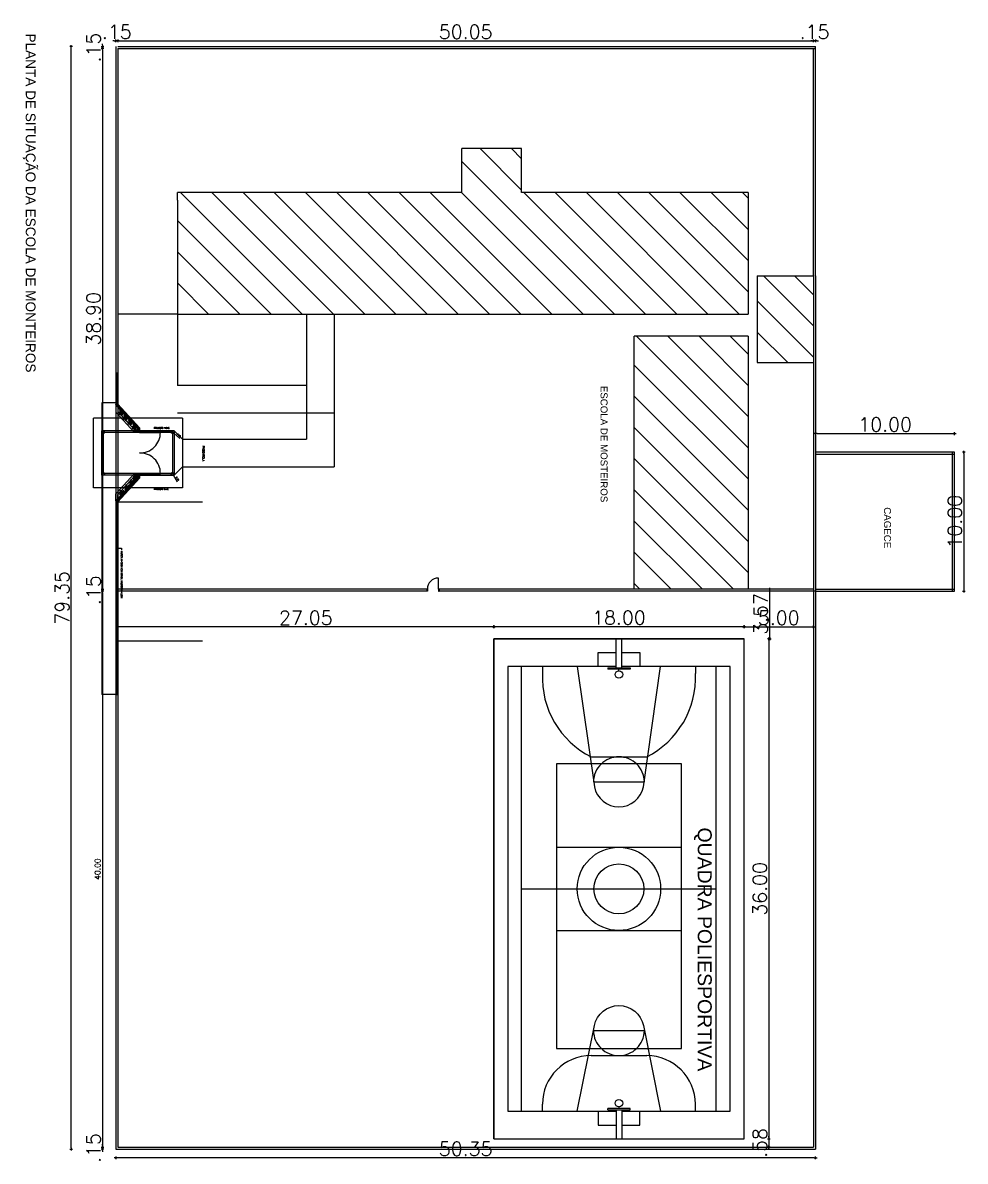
# Model space of a CAD drawing. Header units: millimetres. Extents: x -11 to 499, y 215 to 428.
# Drawn here: x -0.3 to 67.5, y 346.1 to 428 of the extents above; entities that cross this region are included whole.
import ezdxf
from ezdxf import colors
from ezdxf.entities.mleader import LeaderData, LeaderLine
from ezdxf.math import Vec2, Vec3

# ---------------------------------------------------------------- set-up
doc = ezdxf.new("R2010")
doc.units = ezdxf.units.MM
doc.linetypes.add('HIDDEN', pattern=[9.525, 6.35, -3.175])
doc.styles.add('J', font='romans.shx')
doc.styles.add('ROMANS', font='romans.shx')
doc.styles.add('Romans_Anot', font='romans.shx')
doc.styles.get("Standard").update_dxf_attribs({"font": 'arial.ttf'})
doc.dimstyles.new('DIM50$0', dxfattribs={"dimtxt": 0.15, "dimasz": 0.1, "dimexe": 0.01, "dimexo": 0.01, "dimgap": 0.15, "dimtad": 1, "dimtoh": 1, "dimzin": 4, "dimdsep": 46, "dimtxsty": 'J', "dimblk1": 'BOLA', "dimblk2": 'BOLA', "dimsah": 1, "dimcen": 0.15, "dimse1": 1, "dimse2": 1, "dimclrd": 8, "dimclre": 256, "dimclrt": 2, "dimadec": 0, "dimazin": 0, "dimtfac": 1, "dimtix": 1, "dimtmove": 1, "dimatfit": 3, "dimldrblk": 'BOLA', "dimfxl": 1, "dimtolj": 1, "dimtzin": 0, "dimlwd": -1, "dimarcsym": 0})
doc.dimstyles.new('Escala 1-50', dxfattribs={"dimscale": 0.5, "dimtxt": 0.2, "dimasz": 0.15, "dimexe": 0.1, "dimexo": 0.2, "dimgap": 0.15, "dimtad": 1, "dimzin": 4, "dimdsep": 46, "dimtxsty": 'Romans_Anot', "dimblk": 'OBLIQUE', "dimcen": 0.25, "dimclrd": 256, "dimclre": 256, "dimclrt": 2, "dimadec": 0, "dimazin": 0, "dimtfac": 1, "dimtix": 1, "dimtmove": 2, "dimatfit": 3, "dimfxl": 1, "dimlwd": -1, "dimlwe": -1, "dimarcsym": 0})

# ---------------------------------------------------------------- blocks, each defined once
blk = doc.blocks.new('BOLA')
for p, q in [((-1, 0), (1, 0)), ((0, -1), (0, 1))]:
    blk.add_line(p, q)
blk.add_circle((0, 0), 0.3)
blk = doc.blocks.new('*D60')
at = {"color": 8, "transparency": 16777216}
blk.add_line((53.38, 383.558), (53.38, 347.758), dxfattribs=at)
at = {"layer": 'Defpoints', "color": 0, "transparency": 16777216}
for p in [(51.589, 383.658), (51.589, 347.658), (53.38, 347.658)]:
    blk.add_point(p, dxfattribs=at)
at = {"color": 8, "transparency": 16777216, "xscale": 0.1, "yscale": 0.1, "zscale": 0.1}
for p, rotation in [((53.38, 383.658), 90), ((53.38, 347.658), 270)]:
    blk.add_blockref('BOLA', p, dxfattribs=dict(at, rotation=rotation))
at = {"color": 2, "transparency": 16777216, "insert": (52.73, 365.658), "char_height": 1, "attachment_point": 5, "rotation": 90, "style": 'J'}
blk.add_mtext('\\A1;36.00', dxfattribs=at)
blk = doc.blocks.new('*D61')
at = {"color": 8, "transparency": 16777216}
blk.add_line((51.489, 384.525), (33.689, 384.525), dxfattribs=at)
at = {"layer": 'Defpoints', "color": 0, "transparency": 16777216}
for p in [(33.589, 384.525), (33.589, 383.658), (51.589, 383.658)]:
    blk.add_point(p, dxfattribs=at)
at = {"color": 8, "transparency": 16777216, "xscale": 0.1, "yscale": 0.1, "zscale": 0.1, "rotation": 180}
blk.add_blockref('BOLA', (33.589, 384.525), dxfattribs=at)
at = {"color": 8, "transparency": 16777216, "xscale": 0.1, "yscale": 0.1, "zscale": 0.1}
blk.add_blockref('BOLA', (51.589, 384.525), dxfattribs=at)
at = {"color": 2, "transparency": 16777216, "insert": (42.589, 385.175), "char_height": 1, "attachment_point": 5, "style": 'J'}
blk.add_mtext('\\A1;18.00', dxfattribs=at)
blk = doc.blocks.new('*D62')
at = {"color": 8, "transparency": 16777216}
for p, q in [((53.38, 347.758), (53.38, 347.858)), ((53.38, 347.658), (53.38, 347.078)), ((53.38, 346.978), (53.38, 346.878))]:
    blk.add_line(p, q, dxfattribs=at)
at = {"layer": 'Defpoints', "color": 0, "transparency": 16777216}
for p in [(51.589, 347.658), (51.487, 347.078), (53.38, 347.078)]:
    blk.add_point(p, dxfattribs=at)
at = {"color": 8, "transparency": 16777216, "xscale": 0.1, "yscale": 0.1, "zscale": 0.1}
for p, rotation in [((53.38, 347.658), 270), ((53.38, 347.078), 90)]:
    blk.add_blockref('BOLA', p, dxfattribs=dict(at, rotation=rotation))
at = {"color": 2, "transparency": 16777216, "insert": (52.73, 347.368), "char_height": 1, "attachment_point": 5, "rotation": 90, "style": 'J'}
blk.add_mtext('\\A1;.58', dxfattribs=at)
blk = doc.blocks.new('*D63')
at = {"color": 8, "transparency": 16777216}
blk.add_line((53.434, 383.758), (53.434, 387.128), dxfattribs=at)
at = {"layer": 'Defpoints', "color": 0, "transparency": 16777216}
for p in [(51.589, 387.228), (53.434, 387.228), (51.589, 383.658)]:
    blk.add_point(p, dxfattribs=at)
at = {"color": 8, "transparency": 16777216, "xscale": 0.1, "yscale": 0.1, "zscale": 0.1}
for p, rotation in [((53.434, 387.228), 90), ((53.434, 383.658), 270)]:
    blk.add_blockref('BOLA', p, dxfattribs=dict(at, rotation=rotation))
at = {"color": 2, "transparency": 16777216, "insert": (52.784, 385.443), "char_height": 1, "attachment_point": 5, "rotation": 90, "style": 'J'}
blk.add_mtext('\\A1;3.57', dxfattribs=at)
blk = doc.blocks.new('*D64')
at = {"color": 8, "transparency": 16777216}
blk.add_line((51.689, 384.508), (56.489, 384.508), dxfattribs=at)
at = {"layer": 'Defpoints', "color": 0, "transparency": 16777216}
for p in [(56.589, 387.078), (56.589, 384.508), (51.589, 383.658)]:
    blk.add_point(p, dxfattribs=at)
at = {"color": 8, "transparency": 16777216, "xscale": 0.1, "yscale": 0.1, "zscale": 0.1, "rotation": 180}
blk.add_blockref('BOLA', (51.589, 384.508), dxfattribs=at)
at = {"color": 8, "transparency": 16777216, "xscale": 0.1, "yscale": 0.1, "zscale": 0.1}
blk.add_blockref('BOLA', (56.589, 384.508), dxfattribs=at)
at = {"color": 2, "transparency": 16777216, "insert": (54.089, 385.158), "char_height": 1, "attachment_point": 5, "style": 'J'}
blk.add_mtext('\\A1;5.00', dxfattribs=at)
blk = doc.blocks.new('*D65')
at = {"color": 8, "transparency": 16777216}
for p, q in [((5.436, 426.378), (5.436, 426.478)), ((5.436, 426.278), (5.436, 426.128)), ((5.436, 426.028), (5.436, 425.928))]:
    blk.add_line(p, q, dxfattribs=at)
at = {"layer": 'Defpoints', "color": 0, "transparency": 16777216}
for p in [(5.436, 426.128), (6.389, 426.278), (6.539, 426.128)]:
    blk.add_point(p, dxfattribs=at)
at = {"color": 8, "transparency": 16777216, "xscale": 0.1, "yscale": 0.1, "zscale": 0.1}
for p, rotation in [((5.436, 426.278), 270), ((5.436, 426.128), 90)]:
    blk.add_blockref('BOLA', p, dxfattribs=dict(at, rotation=rotation))
at = {"color": 2, "transparency": 16777216, "insert": (4.786, 426.203), "char_height": 1, "attachment_point": 5, "rotation": 90, "style": 'J'}
blk.add_mtext('\\A1;.15', dxfattribs=at)
blk = doc.blocks.new('*D66')
at = {"color": 8, "transparency": 16777216}
blk.add_line((5.436, 426.028), (5.436, 387.328), dxfattribs=at)
at = {"layer": 'Defpoints', "color": 0, "transparency": 16777216}
for p in [(6.539, 426.128), (5.436, 387.228), (6.539, 387.228)]:
    blk.add_point(p, dxfattribs=at)
at = {"color": 8, "transparency": 16777216, "xscale": 0.1, "yscale": 0.1, "zscale": 0.1}
for p, rotation in [((5.436, 426.128), 90), ((5.436, 387.228), 270)]:
    blk.add_blockref('BOLA', p, dxfattribs=dict(at, rotation=rotation))
at = {"color": 2, "transparency": 16777216, "insert": (4.786, 406.678), "char_height": 1, "attachment_point": 5, "rotation": 90, "style": 'J'}
blk.add_mtext('\\A1;38.90', dxfattribs=at)
blk = doc.blocks.new('*D67')
at = {"color": 8, "transparency": 16777216}
for p, q in [((5.436, 387.328), (5.436, 387.428)), ((5.436, 387.228), (5.436, 387.078)), ((5.436, 386.978), (5.436, 386.878))]:
    blk.add_line(p, q, dxfattribs=at)
at = {"layer": 'Defpoints', "color": 0, "transparency": 16777216}
for p in [(5.436, 387.078), (6.539, 387.228), (6.539, 387.078)]:
    blk.add_point(p, dxfattribs=at)
at = {"color": 8, "transparency": 16777216, "xscale": 0.1, "yscale": 0.1, "zscale": 0.1}
for p, rotation in [((5.436, 387.228), 270), ((5.436, 387.078), 90)]:
    blk.add_blockref('BOLA', p, dxfattribs=dict(at, rotation=rotation))
at = {"color": 2, "transparency": 16777216, "insert": (4.786, 387.153), "char_height": 1, "attachment_point": 5, "rotation": 90, "style": 'J'}
blk.add_mtext('\\A1;.15', dxfattribs=at)
blk = doc.blocks.new('*D68')
at = {"color": 8, "transparency": 16777216}
blk.add_line((5.436, 386.978), (5.436, 347.178), dxfattribs=at)
at = {"layer": 'Defpoints', "color": 0, "transparency": 16777216}
for p in [(6.539, 387.078), (5.436, 347.078), (6.539, 347.078)]:
    blk.add_point(p, dxfattribs=at)
at = {"color": 8, "transparency": 16777216, "xscale": 0.1, "yscale": 0.1, "zscale": 0.1}
for p, rotation in [((5.436, 387.078), 90), ((5.436, 347.078), 270)]:
    blk.add_blockref('BOLA', p, dxfattribs=dict(at, rotation=rotation))
at = {"color": 2, "transparency": 16777216, "insert": (5.086, 367.078), "char_height": 0.4, "attachment_point": 5, "rotation": 90, "style": 'J'}
blk.add_mtext('\\A1;40.00', dxfattribs=at)
blk = doc.blocks.new('*D69')
at = {"color": 8, "transparency": 16777216}
for p, q in [((5.436, 347.178), (5.436, 347.278)), ((5.436, 347.078), (5.436, 346.928)), ((5.436, 346.828), (5.436, 346.728))]:
    blk.add_line(p, q, dxfattribs=at)
at = {"layer": 'Defpoints', "color": 0, "transparency": 16777216}
for p in [(5.436, 346.928), (6.389, 346.928), (6.539, 347.078)]:
    blk.add_point(p, dxfattribs=at)
at = {"color": 8, "transparency": 16777216, "xscale": 0.1, "yscale": 0.1, "zscale": 0.1}
for p, rotation in [((5.436, 347.078), 270), ((5.436, 346.928), 90)]:
    blk.add_blockref('BOLA', p, dxfattribs=dict(at, rotation=rotation))
at = {"color": 2, "transparency": 16777216, "insert": (4.786, 347.003), "char_height": 1, "attachment_point": 5, "rotation": 90, "style": 'J'}
blk.add_mtext('\\A1;.15', dxfattribs=at)
blk = doc.blocks.new('*D70')
at = {"color": 8, "transparency": 16777216}
for p, q in [((6.289, 426.681), (6.189, 426.681)), ((6.389, 426.681), (6.539, 426.681)), ((6.639, 426.681), (6.739, 426.681))]:
    blk.add_line(p, q, dxfattribs=at)
at = {"layer": 'Defpoints', "color": 0, "transparency": 16777216}
for p in [(6.389, 426.278), (6.539, 426.681), (6.539, 426.128)]:
    blk.add_point(p, dxfattribs=at)
at = {"color": 8, "transparency": 16777216, "xscale": 0.1, "yscale": 0.1, "zscale": 0.1}
blk.add_blockref('BOLA', (6.389, 426.681), dxfattribs=at)
at = {"color": 8, "transparency": 16777216, "xscale": 0.1, "yscale": 0.1, "zscale": 0.1, "rotation": 180}
blk.add_blockref('BOLA', (6.539, 426.681), dxfattribs=at)
at = {"color": 2, "transparency": 16777216, "insert": (6.464, 427.331), "char_height": 1, "attachment_point": 5, "style": 'J'}
blk.add_mtext('\\A1;.15', dxfattribs=at)
blk = doc.blocks.new('*D71')
at = {"color": 8, "transparency": 16777216}
blk.add_line((6.639, 426.681), (56.489, 426.681), dxfattribs=at)
at = {"layer": 'Defpoints', "color": 0, "transparency": 16777216}
for p in [(6.539, 426.128), (56.589, 426.681), (56.589, 426.128)]:
    blk.add_point(p, dxfattribs=at)
at = {"color": 8, "transparency": 16777216, "xscale": 0.1, "yscale": 0.1, "zscale": 0.1, "rotation": 180}
blk.add_blockref('BOLA', (6.539, 426.681), dxfattribs=at)
at = {"color": 8, "transparency": 16777216, "xscale": 0.1, "yscale": 0.1, "zscale": 0.1}
blk.add_blockref('BOLA', (56.589, 426.681), dxfattribs=at)
at = {"color": 2, "transparency": 16777216, "insert": (31.564, 427.331), "char_height": 1, "attachment_point": 5, "style": 'J'}
blk.add_mtext('\\A1;50.05', dxfattribs=at)
blk = doc.blocks.new('*D72')
at = {"color": 8, "transparency": 16777216}
for p, q in [((56.489, 426.681), (56.389, 426.681)), ((56.589, 426.681), (56.739, 426.681)), ((56.839, 426.681), (56.939, 426.681))]:
    blk.add_line(p, q, dxfattribs=at)
at = {"layer": 'Defpoints', "color": 0, "transparency": 16777216}
for p in [(56.589, 426.128), (56.739, 426.681), (56.739, 426.278)]:
    blk.add_point(p, dxfattribs=at)
at = {"color": 8, "transparency": 16777216, "xscale": 0.1, "yscale": 0.1, "zscale": 0.1}
blk.add_blockref('BOLA', (56.589, 426.681), dxfattribs=at)
at = {"color": 8, "transparency": 16777216, "xscale": 0.1, "yscale": 0.1, "zscale": 0.1, "rotation": 180}
blk.add_blockref('BOLA', (56.739, 426.681), dxfattribs=at)
at = {"color": 2, "transparency": 16777216, "insert": (56.664, 427.331), "char_height": 1, "attachment_point": 5, "style": 'J'}
blk.add_mtext('\\A1;.15', dxfattribs=at)
blk = doc.blocks.new('*D73')
at = {"color": 8, "transparency": 16777216}
blk.add_line((56.839, 398.419), (66.639, 398.419), dxfattribs=at)
at = {"layer": 'Defpoints', "color": 0, "transparency": 16777216}
for p in [(66.739, 398.419), (56.739, 396.928), (66.739, 397.078)]:
    blk.add_point(p, dxfattribs=at)
at = {"color": 8, "transparency": 16777216, "xscale": 0.1, "yscale": 0.1, "zscale": 0.1, "rotation": 180}
blk.add_blockref('BOLA', (56.739, 398.419), dxfattribs=at)
at = {"color": 8, "transparency": 16777216, "xscale": 0.1, "yscale": 0.1, "zscale": 0.1}
blk.add_blockref('BOLA', (66.739, 398.419), dxfattribs=at)
at = {"color": 2, "transparency": 16777216, "insert": (61.739, 399.069), "char_height": 1, "attachment_point": 5, "style": 'J'}
blk.add_mtext('\\A1;10.00', dxfattribs=at)
blk = doc.blocks.new('*D74')
at = {"color": 8, "transparency": 16777216}
blk.add_line((67.401, 396.978), (67.401, 387.178), dxfattribs=at)
at = {"layer": 'Defpoints', "color": 0, "transparency": 16777216}
for p in [(66.739, 397.078), (66.739, 387.078), (67.401, 387.078)]:
    blk.add_point(p, dxfattribs=at)
at = {"color": 8, "transparency": 16777216, "xscale": 0.1, "yscale": 0.1, "zscale": 0.1}
for p, rotation in [((67.401, 397.078), 90), ((67.401, 387.078), 270)]:
    blk.add_blockref('BOLA', p, dxfattribs=dict(at, rotation=rotation))
at = {"color": 2, "transparency": 16777216, "insert": (66.751, 392.078), "char_height": 1, "attachment_point": 5, "rotation": 90, "style": 'J'}
blk.add_mtext('\\A1;10.00', dxfattribs=at)
blk = doc.blocks.new('*D75')
at = {"color": 8, "transparency": 16777216}
blk.add_line((3.188, 347.028), (3.188, 426.178), dxfattribs=at)
at = {"layer": 'Defpoints', "color": 0, "transparency": 16777216}
for p in [(3.188, 426.278), (56.739, 426.278), (56.739, 346.928)]:
    blk.add_point(p, dxfattribs=at)
at = {"color": 8, "transparency": 16777216, "xscale": 0.1, "yscale": 0.1, "zscale": 0.1}
for p, rotation in [((3.188, 426.278), 90), ((3.188, 346.928), 270)]:
    blk.add_blockref('BOLA', p, dxfattribs=dict(at, rotation=rotation))
at = {"color": 2, "transparency": 16777216, "insert": (2.538, 386.603), "char_height": 1, "attachment_point": 5, "rotation": 90, "style": 'J'}
blk.add_mtext('\\A1;79.35', dxfattribs=at)
blk = doc.blocks.new('*D76')
at = {"color": 8, "transparency": 16777216}
blk.add_line((33.489, 384.52), (6.639, 384.52), dxfattribs=at)
at = {"layer": 'Defpoints', "color": 0, "transparency": 16777216}
for p in [(6.539, 384.52), (6.539, 355.577), (33.589, 354.268)]:
    blk.add_point(p, dxfattribs=at)
at = {"color": 8, "transparency": 16777216, "xscale": 0.1, "yscale": 0.1, "zscale": 0.1, "rotation": 180}
blk.add_blockref('BOLA', (6.539, 384.52), dxfattribs=at)
at = {"color": 8, "transparency": 16777216, "xscale": 0.1, "yscale": 0.1, "zscale": 0.1}
blk.add_blockref('BOLA', (33.589, 384.52), dxfattribs=at)
at = {"color": 2, "transparency": 16777216, "insert": (20.064, 385.17), "char_height": 1, "attachment_point": 5, "style": 'J'}
blk.add_mtext('\\A1;27.05', dxfattribs=at)
blk = doc.blocks.new('*D77')
at = {"color": 8, "transparency": 16777216}
blk.add_line((56.639, 346.302), (6.489, 346.302), dxfattribs=at)
at = {"layer": 'Defpoints', "color": 0, "transparency": 16777216}
for p in [(6.389, 346.928), (56.739, 346.928), (6.389, 346.302)]:
    blk.add_point(p, dxfattribs=at)
at = {"color": 8, "transparency": 16777216, "xscale": 0.1, "yscale": 0.1, "zscale": 0.1, "rotation": 180}
blk.add_blockref('BOLA', (6.389, 346.302), dxfattribs=at)
at = {"color": 8, "transparency": 16777216, "xscale": 0.1, "yscale": 0.1, "zscale": 0.1}
blk.add_blockref('BOLA', (56.739, 346.302), dxfattribs=at)
at = {"color": 2, "transparency": 16777216, "insert": (31.564, 346.952), "char_height": 1, "attachment_point": 5, "style": 'J'}
blk.add_mtext('\\A1;50.35', dxfattribs=at)
blk = doc.blocks.new('*X30')
at = {"color": 0}
for p, q in [((413.796, -327.075), (417.404, -323.467)), ((413.796, -324.83), (415.159, -323.467)), ((415.599, -327.517), (419.649, -323.467)), ((417.844, -327.517), (420.046, -325.315)), ((407.796, -335.32), (414.949, -328.167)), ((407.796, -333.075), (412.704, -328.167)), ((407.796, -330.83), (410.459, -328.167)), ((407.796, -328.585), (408.214, -328.167)), ((418.146, -336.195), (426.174, -328.167)), ((418.146, -333.95), (423.929, -328.167)), ((418.146, -331.705), (421.684, -328.167)), ((418.146, -329.46), (419.439, -328.167)), ((420.219, -336.367), (428.419, -328.167)), ((422.464, -336.367), (430.664, -328.167)), ((424.709, -336.367), (432.909, -328.167)), ((426.954, -336.367), (435.154, -328.167)), ((407.796, -337.565), (416.546, -328.815)), ((429.199, -336.367), (436.346, -329.22)), ((407.796, -339.81), (416.546, -331.06)), ((431.445, -336.367), (436.346, -331.466)), ((407.796, -342.055), (416.546, -333.305)), ((433.69, -336.367), (436.346, -333.711)), ((407.796, -344.3), (416.546, -335.55)), ((435.935, -336.367), (436.346, -335.956)), ((405.574, -348.767), (416.546, -337.795)), ((407.796, -348.79), (416.546, -340.04)), ((407.796, -351.035), (416.546, -342.285)), ((404.646, -347.45), (407.629, -344.467)), ((404.646, -345.205), (405.384, -344.467)), ((407.796, -353.28), (416.546, -344.53)), ((407.796, -355.525), (416.546, -346.775)), ((407.796, -357.77), (416.546, -349.02)), ((407.796, -360.016), (416.546, -351.266)), ((407.796, -362.261), (416.546, -353.511)), ((407.796, -364.506), (416.546, -355.756)), ((407.796, -366.751), (416.546, -358.001)), ((407.796, -368.996), (416.546, -360.246)), ((409.82, -369.217), (416.546, -362.491)), ((412.065, -369.217), (416.546, -364.736)), ((414.31, -369.217), (416.546, -366.981))]:
    blk.add_line(p, q, dxfattribs=at)
blk = doc.blocks.new('Árvore14')
for p, q in [((-1.17, 0), (-0.91, 0.02)), ((-0.98, 0.71), (-1.13, 1)), ((-1.13, 1), (-1.11, 0.7)), ((-1.11, 0.7), (-1.02, 0.52)), ((-1.02, 0.52), (-0.85, 0.44)), ((-0.5, 0.48), (-0.98, 0.71)), ((-0.91, 0.02), (-0.55, 0)), ((-0.85, 0.44), (-0.67, 0.38)), ((-0.67, 0.38), (-0.56, 0.21)), ((0, 0), (-0.67, -0.19)), ((-0.4, 0.95), (-0.64, 0.99)), ((-0.64, 0.99), (-0.51, 0.89)), ((-0.56, 0.21), (-0.43, 0.03)), ((-0.55, 0), (0, 0)), ((0, 0), (-0.54, -0.08)), ((-0.51, 0.89), (-0.36, 0.67)), ((-0.28, 0.07), (-0.5, 0.48)), ((-0.43, 0.03), (0, 0)), ((-0.25, 0.79), (-0.4, 0.95)), ((-0.36, 0.67), (-0.3, 0.4)), ((-0.3, 0.4), (0, 0)), ((0, 0), (-0.28, 0.07)), ((-0.27, -0.14), (0, 0)), ((-0.19, 0.4), (-0.25, 0.79)), ((0, 0), (-0.19, 0.4)), ((-0.07, 1.34), (-0.15, 0.99)), ((-0.15, 0.99), (-0.05, 0.52)), ((0.05, 1.53), (-0.07, 1.34)), ((0, 0), (-0.07, -0.16)), ((-0.05, 0.52), (0.02, 0.18)), ((-0.04, -0.29), (0, 0)), ((0, 0), (0.17, 0.19)), ((0, 0), (0.38, 0.19)), ((0.67, 0.19), (0, 0)), ((0.02, 0.18), (0, 0)), ((0, 0), (0.57, 0.04)), ((0, 0), (0.17, -0.3)), ((0.59, -0.05), (0, 0)), ((0.03, 1.05), (0.05, 1.25)), ((0.08, 0.89), (0.03, 1.05)), ((0.05, 1.25), (0.05, 1.53)), ((0.17, 0.57), (0.08, 0.89)), ((0.17, 0.19), (0.17, 0.57)), ((0.38, 0.19), (0.57, 0.48)), ((0.57, 0.48), (0.76, 0.67)), ((0.57, 0.04), (0.96, 0.17)), ((0.93, 0.02), (0.59, -0.05)), ((0.95, 0.38), (0.67, 0.19)), ((0.76, 0.67), (1.05, 0.67)), ((1.31, 0.02), (0.93, 0.02)), ((1.05, 0.67), (0.95, 0.57)), ((0.95, 0.57), (0.95, 0.38)), ((0.96, 0.17), (1.37, 0.22)), ((1.52, 0.17), (1.31, 0.02)), ((1.37, 0.22), (1.52, 0.17)), ((-1.24, -0.57), (-1.33, -0.81)), ((-1.33, -0.81), (-1.25, -0.78)), ((-1.25, -0.78), (-1.07, -0.69)), ((-1.05, -0.38), (-1.24, -0.57)), ((-0.96, -0.12), (-1.17, 0)), ((-1.07, -0.69), (-0.74, -0.56)), ((-0.95, -0.29), (-1.05, -0.38)), ((-0.54, -0.08), (-0.96, -0.12)), ((-0.67, -0.19), (-0.95, -0.29)), ((-0.74, -0.56), (-0.6, -0.44)), ((-0.6, -0.44), (-0.27, -0.14)), ((-0.53, -0.45), (-0.6, -0.63)), ((-0.6, -0.63), (-0.48, -0.59)), ((-0.21, -0.27), (-0.53, -0.45)), ((-0.48, -0.59), (-0.24, -0.53)), ((-0.39, -1.14), (-0.32, -0.9)), ((-0.33, -1.42), (-0.39, -1.14)), ((-0.31, -1.28), (-0.33, -1.42)), ((-0.32, -0.9), (-0.11, -0.68)), ((-0.23, -1.1), (-0.31, -1.28)), ((-0.24, -0.53), (-0.14, -0.42)), ((0, -0.82), (-0.23, -1.1)), ((-0.07, -0.16), (-0.21, -0.27)), ((-0.14, -0.42), (-0.04, -0.29)), ((-0.11, -0.68), (0.03, -0.52)), ((0.18, -0.52), (0, -0.82)), ((0.03, -0.52), (0.12, -0.28)), ((0.12, -0.28), (0.04, -0.06)), ((0.04, -0.06), (0.34, -0.21)), ((0.17, -0.3), (0.18, -0.52)), ((0.32, -0.51), (0.18, -0.35)), ((0.48, -0.77), (0.32, -0.51)), ((0.34, -0.21), (0.6, -0.44)), ((0.64, -1.02), (0.48, -0.77)), ((0.6, -0.44), (0.78, -0.79)), ((0.87, -1.16), (0.64, -1.02)), ((0.78, -0.79), (0.87, -1.16))]:
    blk.add_line(p, q)
blk = doc.blocks.new('_Oblique')
at = {"color": 0, "linetype": 'ByBlock', "lineweight": -2}
blk.add_line((-0.5, -0.5), (0.5, 0.5), dxfattribs=at)
blk = doc.blocks.new('*D78')
at = {"ltscale": 0.03, "transparency": 16777216}
for p in [(10.414, 398.594), (11.013, 398.063)]:
    blk.add_line(p, (10.564, 398.461), dxfattribs=at)
at = {"layer": 'Defpoints', "color": 0, "ltscale": 0.03, "transparency": 16777216}
for p in [(10.414, 398.594), (10.564, 398.461)]:
    blk.add_point(p, dxfattribs=at)
at = {"ltscale": 0.03, "transparency": 16777216, "xscale": 0.075, "yscale": 0.075, "zscale": 0.075}
for p, rotation in [((10.414, 398.594), 318.4544106724445), ((10.564, 398.461), 138.4544106724445)]:
    blk.add_blockref('_Oblique', p, dxfattribs=dict(at, rotation=rotation))
at = {"color": 2, "ltscale": 0.03, "transparency": 16777216, "insert": (10.928, 398.306), "char_height": 0.1, "attachment_point": 5, "rotation": 318.45441, "style": 'Romans_Anot'}
blk.add_mtext('∅.20', dxfattribs=at)
blk = doc.blocks.new('*D79')
at = {"ltscale": 0.03, "transparency": 16777216}
for p in [(10.439, 395.614), (10.841, 394.923)]:
    blk.add_line(p, (10.54, 395.441), dxfattribs=at)
at = {"layer": 'Defpoints', "color": 0, "ltscale": 0.03, "transparency": 16777216}
for p in [(10.439, 395.614), (10.54, 395.441)]:
    blk.add_point(p, dxfattribs=at)
at = {"ltscale": 0.03, "transparency": 16777216, "xscale": 0.075, "yscale": 0.075, "zscale": 0.075}
for p, rotation in [((10.439, 395.614), 300.2053438362071), ((10.54, 395.441), 120.205343836207)]:
    blk.add_blockref('_Oblique', p, dxfattribs=dict(at, rotation=rotation))
at = {"color": 2, "ltscale": 0.03, "transparency": 16777216, "insert": (10.836, 395.18), "char_height": 0.1, "attachment_point": 5, "rotation": 300.20534, "style": 'Romans_Anot'}
blk.add_mtext('∅.20', dxfattribs=at)

msp = doc.modelspace()

# ---------------------------------------------------------------- hatches: boundary and pattern name
at = {"ltscale": 0.03}
h = msp.add_hatch(dxfattribs=at)
h.set_pattern_fill('ANSI31', color=256, scale=0.01, double=1)
h.set_pattern_definition([(45, (-196.395758, 270.968358), (-0.0224506403, 0.0224506403), [])])
h.paths.add_polyline_path([(8.107, 398.628), (8.107, 398.836), (7.469, 399.528), (7.265, 399.528), (7.417, 399.363), (7.426, 399.38), (7.429, 399.351), (7.472, 399.303), (7.48, 399.308), (7.488, 399.334), (7.5, 399.359), (7.525, 399.371), (7.567, 399.373), (7.526, 399.352), (7.492, 399.282), (7.51, 399.262), (7.521, 399.265), (7.551, 399.286), (7.566, 399.304), (7.561, 399.271), (7.538, 399.25), (7.524, 399.248), (7.54, 399.23), (7.566, 399.235), (7.615, 399.224), (7.641, 399.207), (7.602, 399.207), (7.574, 399.21), (7.562, 399.206), (7.731, 399.023), (7.739, 399.037), (7.741, 399.012), (7.787, 398.962), (7.793, 398.966), (7.801, 398.992), (7.813, 399.016), (7.838, 399.029), (7.88, 399.031), (7.839, 399.01), (7.806, 398.942), (7.825, 398.921), (7.834, 398.923), (7.864, 398.944), (7.879, 398.962), (7.874, 398.929), (7.851, 398.908), (7.839, 398.906), (7.855, 398.888), (7.879, 398.893), (7.928, 398.882), (7.954, 398.865), (7.915, 398.865), (7.887, 398.868), (7.877, 398.865), (7.957, 398.778), (7.957, 398.628)])
h.paths.add_polyline_path([(8.107, 398.528), (8.107, 398.628), (7.957, 398.628), (7.957, 398.528)])
h.paths.add_polyline_path([(7.265, 399.528), (7.469, 399.528), (6.539, 400.536), (6.539, 400.636), (6.389, 400.636), (6.389, 400.478)])
h = msp.add_hatch(dxfattribs=at)
h.set_pattern_fill('ANSI31', color=256, scale=0.01, angle=-90, double=1)
h.set_pattern_definition([(315, (-196.395758, 270.968358), (0.0224506403, 0.0224506403), [])])
h.paths.add_polyline_path([(8.107, 395.428), (8.107, 395.528), (7.957, 395.528), (7.957, 395.428)])
h.paths.add_polyline_path([(8.107, 395.219), (8.107, 395.428), (7.957, 395.428), (7.957, 395.278), (7.929, 395.247), (7.925, 395.219), (7.902, 395.198), (7.88, 395.195), (7.856, 395.168), (7.864, 395.17), (7.93, 395.183), (7.979, 395.172), (8.005, 395.155), (7.966, 395.155), (7.938, 395.158), (7.915, 395.151), (7.87, 395.139), (7.829, 395.139), (7.811, 395.12), (7.817, 395.108), (7.857, 395.082), (7.884, 395.055), (7.884, 395.015), (7.871, 395.028), (7.844, 395.028), (7.817, 395.068), (7.804, 395.112), (7.795, 395.102), (7.796, 395.082), (7.814, 395.027), (7.821, 394.969), (7.815, 394.948), (7.794, 394.977), (7.794, 395.031), (7.783, 395.079), (7.784, 395.09), (7.673, 394.97), (7.669, 394.942), (7.646, 394.921), (7.625, 394.917), (7.6, 394.891), (7.608, 394.892), (7.674, 394.906), (7.723, 394.895), (7.75, 394.877), (7.71, 394.877), (7.682, 394.881), (7.66, 394.874), (7.615, 394.861), (7.573, 394.861), (7.556, 394.842), (7.561, 394.831), (7.601, 394.804), (7.628, 394.777), (7.628, 394.737), (7.615, 394.751), (7.588, 394.751), (7.561, 394.791), (7.549, 394.835), (7.539, 394.824), (7.54, 394.804), (7.558, 394.75), (7.566, 394.692), (7.559, 394.671), (7.538, 394.7), (7.538, 394.754), (7.527, 394.802), (7.528, 394.813), (7.346, 394.615), (7.342, 394.587), (7.319, 394.566), (7.297, 394.562), (7.273, 394.536), (7.281, 394.537), (7.347, 394.551), (7.396, 394.54), (7.414, 394.528), (7.469, 394.528)])
h.paths.add_polyline_path([(7.469, 394.528), (7.414, 394.528), (7.422, 394.522), (7.383, 394.522), (7.355, 394.526), (7.332, 394.519), (7.287, 394.506), (7.246, 394.506), (7.228, 394.487), (7.234, 394.476), (7.274, 394.449), (7.301, 394.423), (7.301, 394.382), (7.288, 394.396), (7.261, 394.396), (7.234, 394.436), (7.221, 394.48), (7.212, 394.469), (7.213, 394.45), (7.23, 394.395), (7.238, 394.337), (7.232, 394.316), (7.211, 394.345), (7.211, 394.399), (7.2, 394.447), (7.201, 394.458), (6.968, 394.206), (6.966, 394.191), (6.943, 394.17), (6.934, 394.168), (6.91, 394.142), (6.971, 394.155), (7.02, 394.144), (7.047, 394.126), (7.007, 394.126), (6.979, 394.13), (6.957, 394.123), (6.912, 394.11), (6.881, 394.11), (6.856, 394.084), (6.858, 394.08), (6.899, 394.053), (6.925, 394.027), (6.925, 393.986), (6.912, 394), (6.885, 394), (6.858, 394.04), (6.848, 394.075), (6.837, 394.063), (6.838, 394.054), (6.855, 393.999), (6.863, 393.941), (6.856, 393.92), (6.835, 393.949), (6.835, 394.003), (6.825, 394.05), (6.389, 393.578), (6.389, 393.419), (6.539, 393.419), (6.539, 393.519)])

# ---------------------------------------------------------------- linework, layer by layer
for p, q in [((6.389, 426.278), (6.389, 346.928)), ((6.539, 426.278), (56.739, 426.278)), ((6.539, 426.128), (6.539, 347.078)), ((6.539, 426.128), (56.739, 426.128)), ((56.589, 409.778), (56.589, 426.128)), ((56.739, 409.778), (56.739, 426.278)), ((31.289, 415.778), (31.289, 418.928)), ((35.589, 418.928), (31.289, 418.928)), ((35.589, 415.778), (35.589, 418.928)), ((10.839, 415.228), (10.839, 415.778)), ((31.289, 415.778), (10.839, 415.778)), ((51.889, 415.778), (35.589, 415.778)), ((51.889, 415.778), (51.889, 407.028)), ((51.889, 415.778), (51.889, 415.228)), ((10.839, 415.228), (10.839, 408.928)), ((52.539, 409.778), (56.589, 409.778)), ((52.539, 409.778), (52.539, 403.528)), ((56.589, 409.778), (56.589, 409.178)), ((56.739, 409.778), (56.739, 409.178)), ((10.839, 408.928), (10.839, 407.028)), ((56.589, 409.315), (56.589, 347.078)), ((56.739, 409.178), (56.739, 403.528)), ((10.839, 407.028), (6.539, 407.028)), ((10.839, 407.028), (51.889, 407.028)), ((10.839, 407.028), (10.839, 401.881)), ((20.109, 407.028), (20.109, 398.028)), ((22.109, 407.028), (22.109, 396.028)), ((43.689, 387.228), (43.689, 405.428)), ((51.889, 405.428), (43.689, 405.428)), ((51.889, 405.428), (51.889, 403.528)), ((51.889, 403.528), (51.889, 387.228)), ((52.539, 403.778), (52.539, 403.528)), ((52.539, 403.528), (56.589, 403.528)), ((56.739, 403.528), (56.739, 346.928)), ((20.109, 401.881), (10.839, 401.881)), ((5.389, 400.636), (5.389, 379.653)), ((6.389, 400.636), (5.389, 400.636)), ((22.109, 399.881), (10.839, 399.881)), ((66.739, 397.078), (56.739, 397.078)), ((66.739, 396.928), (56.739, 396.928)), ((66.589, 387.078), (66.589, 397.078)), ((66.739, 387.078), (66.739, 397.078)), ((6.539, 393.519), (12.625, 393.519)), ((28.764, 387.078), (6.389, 387.078)), ((28.764, 387.228), (6.539, 387.228)), ((28.764, 387.228), (28.764, 387.078)), ((51.889, 387.228), (29.664, 387.228)), ((29.664, 387.228), (29.664, 387.078)), ((56.739, 387.078), (29.664, 387.078)), ((45.589, 387.078), (43.689, 387.078)), ((51.889, 387.078), (45.589, 387.078)), ((51.739, 387.228), (45.739, 387.228)), ((56.589, 387.228), (51.889, 387.228)), ((56.739, 387.228), (66.739, 387.228)), ((56.739, 387.078), (66.739, 387.078)), ((6.539, 383.519), (12.625, 383.519)), ((33.589, 383.658), (51.589, 383.658)), ((33.589, 347.658), (33.589, 383.658)), ((42.389, 381.558), (42.389, 383.658)), ((51.589, 383.658), (42.74, 383.658)), ((42.789, 381.558), (42.789, 383.658)), ((51.589, 347.658), (51.589, 383.658)), ((35.589, 349.658), (35.589, 381.658)), ((37.089, 381.658), (37.089, 381.158)), ((41.789, 381.558), (43.389, 381.558)), ((41.789, 381.558), (41.789, 381.458)), ((43.389, 381.458), (41.789, 381.458)), ((42.589, 381.352), (42.589, 381.458)), ((43.389, 381.558), (43.389, 381.458)), ((48.089, 381.658), (48.089, 381.158)), ((49.589, 349.658), (49.589, 381.658)), ((6.389, 379.653), (5.389, 379.653)), ((40.589, 375.158), (44.589, 375.158)), ((40.753, 373.358), (44.425, 373.358)), ((38.089, 368.658), (47.089, 368.658)), ((35.589, 365.658), (49.589, 365.658)), ((38.089, 362.658), (47.089, 362.658)), ((40.753, 355.458), (44.425, 355.458)), ((40.589, 353.658), (44.589, 353.658)), ((37.089, 349.658), (37.089, 350.158)), ((43.389, 349.858), (41.789, 349.858)), ((41.789, 349.758), (41.789, 349.858)), ((42.589, 349.963), (42.589, 349.858)), ((43.389, 349.758), (43.389, 349.858)), ((48.089, 349.658), (48.089, 350.158)), ((41.789, 349.758), (43.389, 349.758)), ((42.389, 349.758), (42.389, 347.658)), ((42.789, 349.758), (42.789, 347.658)), ((33.589, 347.658), (51.589, 347.658)), ((6.389, 346.928), (56.739, 346.928)), ((6.539, 347.078), (56.589, 347.078))]:
    msp.add_line(p, q)
for p, q in [((6.389, 402.803), (6.539, 402.803)), ((6.389, 402.803), (6.389, 400.636)), ((6.449, 402.803), (6.449, 400.636)), ((6.479, 402.803), (6.479, 400.636)), ((6.539, 402.803), (6.539, 400.636)), ((6.389, 400.636), (6.389, 400.478)), ((6.539, 400.636), (6.389, 400.636)), ((6.389, 400.478), (6.389, 399.961)), ((6.389, 400.478), (7.957, 398.778)), ((6.389, 399.961), (7.711, 398.528)), ((6.539, 400.636), (6.539, 400.536)), ((6.539, 400.536), (8.107, 398.836)), ((6.539, 400.315), (6.539, 400.02)), ((6.539, 400.02), (7.777, 398.678)), ((11.189, 399.528), (4.789, 399.528)), ((4.789, 394.528), (4.789, 399.528)), ((11.189, 399.528), (11.189, 394.528)), ((10.589, 398.628), (5.389, 398.628)), ((5.389, 395.428), (5.389, 398.628)), ((10.469, 398.508), (5.509, 398.508)), ((5.509, 395.548), (5.509, 398.508)), ((7.957, 398.528), (7.711, 398.528)), ((7.957, 398.678), (7.777, 398.678)), ((7.957, 398.778), (7.957, 398.528)), ((8.107, 398.528), (7.957, 398.528)), ((8.107, 398.836), (8.107, 398.528)), ((8.107, 398.628), (10.589, 398.628)), ((10.469, 398.508), (10.469, 395.548)), ((10.589, 398.628), (10.589, 395.428)), ((10.589, 398.628), (11.189, 398.028)), ((11.189, 398.028), (20.109, 398.028)), ((10.589, 395.428), (11.189, 396.028)), ((11.189, 396.028), (22.109, 396.028)), ((10.589, 395.428), (5.389, 395.428)), ((10.469, 395.548), (5.509, 395.548)), ((6.389, 394.094), (7.711, 395.528)), ((6.389, 393.578), (7.957, 395.278)), ((6.539, 394.035), (7.777, 395.378)), ((6.539, 393.519), (8.107, 395.219)), ((7.957, 395.528), (7.711, 395.528)), ((7.957, 395.378), (7.777, 395.378)), ((8.107, 395.528), (7.957, 395.528)), ((7.957, 395.278), (7.957, 395.528)), ((8.107, 395.528), (8.107, 395.219)), ((8.107, 395.428), (10.589, 395.428)), ((11.189, 394.528), (4.789, 394.528)), ((6.389, 393.578), (6.389, 394.094)), ((6.389, 393.578), (6.389, 393.419)), ((6.389, 393.419), (6.389, 383.753)), ((6.539, 393.419), (6.389, 393.419)), ((6.449, 393.419), (6.449, 379.653)), ((6.479, 393.419), (6.479, 379.653)), ((6.539, 393.74), (6.539, 394.035)), ((6.539, 393.519), (6.539, 393.419)), ((6.539, 393.419), (6.539, 379.653)), ((6.389, 383.753), (6.389, 379.653)), ((6.389, 379.653), (6.539, 379.653))]:
    msp.add_line(p, q, dxfattribs=at)
for points in [[(8.107, 398.498), (9.607, 398.498), (9.607, 398.528), (8.107, 398.528)], [(8.107, 395.558), (9.607, 395.558), (9.607, 395.528), (8.107, 395.528)]]:
    msp.add_lwpolyline(points, close=True, dxfattribs=at)
for points in [[(29.614, 387.228), (29.614, 388.028), (29.584, 388.028), (29.584, 387.228)], [(33.589, 383.658), (33.589, 347.658), (51.589, 347.658), (51.589, 383.658)], [(38.089, 374.658), (38.089, 354.158), (47.089, 354.158), (47.089, 374.658)]]:
    msp.add_lwpolyline(points, close=True)
for points in [[(28.764, 387.228), (28.814, 387.228), (28.814, 387.078), (28.764, 387.078)], [(29.664, 387.228), (29.614, 387.228), (29.614, 387.078), (29.664, 387.078)], [(41.089, 381.658), (41.089, 382.658), (42.389, 382.658)], [(42.789, 382.658), (44.089, 382.658), (44.089, 381.658)], [(42.389, 381.658), (34.589, 381.658), (34.589, 349.658), (42.389, 349.658)], [(42.789, 349.658), (50.589, 349.658), (50.589, 381.658), (42.789, 381.658)], [(41.089, 349.658), (41.089, 348.658), (42.389, 348.658)], [(42.789, 348.658), (44.089, 348.658), (44.089, 349.658)]]:
    msp.add_lwpolyline(points)
for points in [[(39.589, 381.658), (40.824, 373.003, 0.819235), (44.354, 373.003), (45.589, 381.658)], [(39.589, 349.658), (40.824, 355.812, -0.819235), (44.354, 355.812), (45.589, 349.658)]]:
    msp.add_lwpolyline(points, format="xyb")
for centre in [(5.489, 398.528), (10.489, 398.528), (5.489, 395.528), (10.489, 395.528)]:
    msp.add_circle(centre, 0.1, dxfattribs=at)
for centre, radius in [((42.589, 381.082), 0.27), ((42.589, 365.658), 3), ((42.589, 365.658), 1.8), ((42.589, 350.234), 0.27)]:
    msp.add_circle(centre, radius)
for centre, start, end in [((8.137, 398.498), 268.84255, 0), ((8.137, 395.558), 0, 91.15745)]:
    msp.add_arc(centre, 1.47, start, end, dxfattribs=at)
for centre, radius, start, end in [((29.614, 387.228), 0.8, 90, 180), ((43.478, 380.864), 6.396, 177.36737, 243.14551), ((41.7, 380.864), 6.396, 296.85449, 2.63263), ((40.589, 350.158), 3.5, 90, 180), ((44.589, 350.158), 3.5, 0, 90)]:
    msp.add_arc(centre, radius, start, end)
at = {"linetype": 'HIDDEN'}
for centre, start, end in [((42.589, 373.322), 1.12571, 178.87429), ((42.589, 355.494), 181.12571, 358.87429)]:
    msp.add_arc(centre, 1.836, start, end, dxfattribs=at)

# ---------------------------------------------------------------- block references
at = {"linetype": 'Continuous', "rotation": 270}
msp.add_blockref('*X30', (380.057, 823.574), dxfattribs=at)
at = {"ltscale": 0.03, "xscale": 0.1409618389684824, "yscale": 0.1409618389684824, "zscale": 0.1409618389684824, "rotation": 270}
for p in [(6.775, 399.903), (7.088, 399.546), (7.426, 399.214), (7.739, 398.872), (7.534, 394.885), (7.79, 395.162), (6.831, 394.134), (7.207, 394.53)]:
    msp.add_blockref('Árvore14', p, dxfattribs=at)

# ---------------------------------------------------------------- texts
for s, height, p in [('PLANTA DE SITUAÇÃO DA ESCOLA DE MONTEIROS', 0.7, (-0.079, 427.214)), ('ESCOLA DE MOSTEIROS', 0.5, (41.27, 401.86)), ('CAGECE', 0.5, (61.658, 393.119)), ('QUADRA POLIESPORTIVA', 1, (48.264, 370.071))]:
    msp.add_text(s, height=height, rotation=270).set_placement(p)
at = {"char_height": 0.1, "attachment_point": 1, "style": 'ROMANS'}
for s, insert in [('PROJEÇÃO VIGAS', (9.131, 398.872)), ('PROJEÇÃO LAJE', (9.131, 394.486))]:
    msp.add_mtext(s, dxfattribs=dict(at, insert=insert))
at = {"insert": (12.7, 396.984), "char_height": 0.15, "attachment_point": 5, "rotation": 270, "style": 'ROMANS'}
msp.add_mtext('PASSARELA', dxfattribs=at)

# ---------------------------------------------------------------- dimensions: what is measured, and where the dimension line sits
for base, p1, p2, picture, middle in [((6.539, 426.681), (6.389, 426.278), (6.539, 426.128), '*D70', (6.464, 427.331)), ((56.589, 426.681), (6.539, 426.128), (56.589, 426.128), '*D71', (31.564, 427.331)), ((56.739, 426.681), (56.589, 426.128), (56.739, 426.278), '*D72', (56.664, 427.331)), ((66.739, 398.419), (56.739, 396.928), (66.739, 397.078), '*D73', (61.739, 399.069)), ((56.589, 384.508), (51.589, 383.658), (56.589, 387.078), '*D64', (54.089, 385.158)), ((6.539, 384.52), (33.589, 354.268), (6.539, 355.577), '*D76', (20.064, 385.17)), ((33.589, 384.525), (51.589, 383.658), (33.589, 383.658), '*D61', (42.589, 385.175)), ((6.389, 346.302), (56.739, 346.928), (6.389, 346.928), '*D77', (31.564, 346.952))]:
    dim = msp.add_linear_dim(base=base, p1=p1, p2=p2, dimstyle='DIM50$0', override={"dimtxt": 1})
    dim.commit()
    dim.dimension.update_dxf_attribs({"geometry": picture, "text_midpoint": middle})
for base, p1, p2, override, picture, middle in [((5.436, 426.128), (6.389, 426.278), (6.539, 426.128), {"dimtxt": 1}, '*D65', (4.786, 426.203)), ((3.188, 426.278), (56.739, 346.928), (56.739, 426.278), {"dimtxt": 1}, '*D75', (2.538, 386.603)), ((5.436, 387.228), (6.539, 426.128), (6.539, 387.228), {"dimtxt": 1}, '*D66', (4.786, 406.678)), ((67.401, 387.078), (66.739, 397.078), (66.739, 387.078), {"dimtxt": 1}, '*D74', (66.751, 392.078)), ((5.436, 387.078), (6.539, 387.228), (6.539, 387.078), {"dimtxt": 1}, '*D67', (4.786, 387.153)), ((5.436, 347.078), (6.539, 387.078), (6.539, 347.078), {"dimtxt": 0.4}, '*D68', (5.086, 367.078)), ((53.38, 347.658), (51.589, 383.658), (51.589, 347.658), {"dimtxt": 1}, '*D60', (52.73, 365.658)), ((53.38, 347.078), (51.589, 347.658), (51.487, 347.078), {"dimtxt": 1}, '*D62', (52.73, 347.368)), ((5.436, 346.928), (6.539, 347.078), (6.389, 346.928), {"dimtxt": 1}, '*D69', (4.786, 347.003))]:
    dim = msp.add_linear_dim(base=base, p1=p1, p2=p2, angle=270, dimstyle='DIM50$0', override=override)
    dim.commit()
    dim.dimension.update_dxf_attribs({"geometry": picture, "text_midpoint": middle})
at = {"ltscale": 0.03}
for p1, p2, picture, middle in [((10.414, 398.594), (10.564, 398.461), '*D78', (10.928, 398.306)), ((10.439, 395.614), (10.54, 395.441), '*D79', (10.836, 395.18))]:
    dim = msp.add_diameter_dim_2p(p1=p1, p2=p2, dimstyle='Escala 1-50', dxfattribs=at)
    dim.commit()
    dim.dimension.update_dxf_attribs({"geometry": picture, "text_midpoint": middle})
dim = msp.add_aligned_dim(p1=(51.589, 383.658), p2=(51.589, 387.228), distance=-1.844, dimstyle='DIM50$0', override={"dimtxt": 1})
dim.commit()
dim.dimension.update_dxf_attribs({"geometry": '*D63', "text_midpoint": (52.784, 385.443)})

# ---------------------------------------------------------------- leaders
ml = msp.add_multileader_mtext('Standard', dxfattribs=at)
ml.set_content('MURETA H=50CM COM GRADIL NYLOFOR H=1,50M', color=2, style='Romans_Anot')
ml.set_leader_properties(color=256, linetype='ByLayer', lineweight=-1)
ml.build(insert=Vec2(0, 0))
ml.multileader.update_dxf_attribs({"text_top_attachment_type": 10, "text_bottom_attachment_type": 10, "dogleg_length": 0.3, "arrow_head_size": 0.1, "scale": 0.5})
ctx = ml.context
ctx.base_point, ctx.scale, ctx.char_height, ctx.arrow_head_size, ctx.landing_gap_size, ctx.plane_origin, ctx.plane_x_axis, ctx.plane_y_axis = Vec3(6.81, 390.027), 0.5, 0.1, 0.1, 0.075, Vec3(6.479, 390.177), Vec3(0, -1), Vec3(1, 0)
notes = []
notes.append((ctx, [(0, (1, 1, 0), (6.81, 390.177), (0, -1), 0.15, [(0, [(6.479, 390.177)], 0, [])])]))
ctx.mtext.insert, ctx.mtext.text_direction, ctx.mtext.rotation, ctx.mtext.flow_direction = Vec3(6.869, 389.952), Vec3(0, -1), 4.712389, 5
for ctx, leaders in notes:
    for number, flags, end, landing, length, lines in leaders:
        leader = LeaderData()
        leader.index, (leader.has_last_leader_line, leader.has_dogleg_vector, leader.attachment_direction) = number, flags
        leader.last_leader_point, leader.dogleg_vector, leader.dogleg_length = Vec3(end), Vec3(landing), length
        for number, points, colour, breaks in lines:
            line = LeaderLine()
            line.index, line.vertices, line.color, line.breaks = number, Vec3.list(points), colors.encode_raw_color(colour), breaks
            leader.lines.append(line)
        ctx.leaders.append(leader)

doc.saveas('drawing.dxf')
